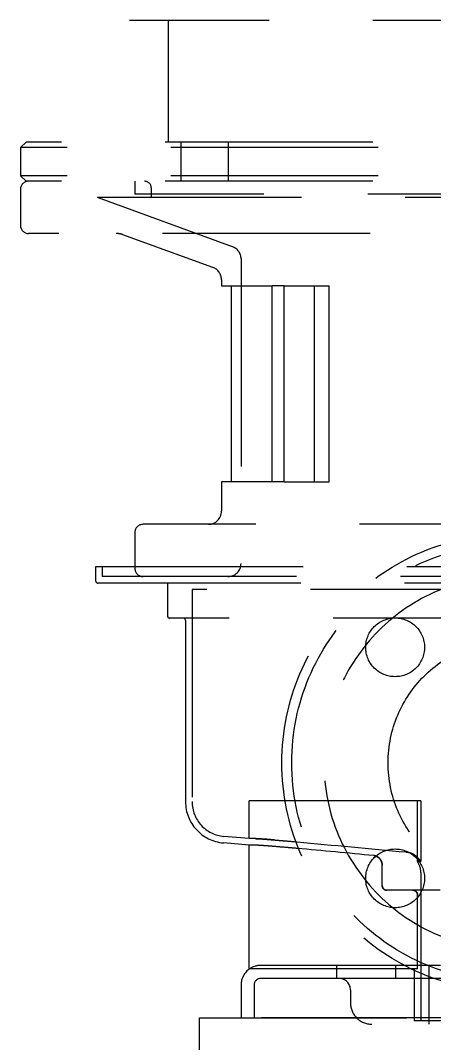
# Model space of a CAD drawing. Extents: x -32000 to 416743, y -254124 to 144214.
# Drawn here: x 255645 to 255771.7, y 64421.9 to 64735 of the extents above; entities that cross this region are included whole.
import ezdxf

# ---------------------------------------------------------------- set-up
doc = ezdxf.new("R2010")
doc.units = 0
doc.header["$LTSCALE"] = 10
doc.linetypes.add('XFM1Q40$0$HIDDEN', pattern=[9.525, 6.35, -3.175])
doc.layers.add('XFM1Q40$0$M-EQPM-MAU', color=22, linetype='Continuous')

# ---------------------------------------------------------------- blocks, each defined once
blk = doc.blocks.new('XFM1Q40')
at = {"layer": 'XFM1Q40$0$M-EQPM-MAU', "color": 252, "linetype": 'XFM1Q40$0$HIDDEN', "extrusion": (1, 9.95799e-17, 0)}
for p, q in [((255911.59, 64735, 30.78), (255678.41, 64735, 30.78)), ((255690.2, 64735, 30.78), (255690.2, 64697.8, 30.78)), ((255646.7, 64697.8, 30.78), (255645, 64696.1, 30.78)), ((255943.3, 64697.8, 30.78), (255646.7, 64697.8, 30.78)), ((255694.06, 64697.8, 30.78), (255694.06, 64685.8, 30.78)), ((255708.56, 64697.8, 30.78), (255708.56, 64685.8, 30.78)), ((255945, 64696.1, 30.78), (255645, 64696.1, 30.78)), ((255645, 64696.1, 30.78), (255645, 64687.5, 30.78)), ((255945, 64687.5, 30.78), (255645, 64687.5, 30.78)), ((255646.7, 64685.8, 30.78), (255645, 64687.5, 30.78)), ((255943.3, 64685.8, 30.78), (255646.7, 64685.8, 30.78)), ((255680, 64685.8, 30.78), (255680, 64681.8, 30.78)), ((255645, 64683.3, 30.78), (255645, 64672.3, 30.78)), ((255685, 64683.8, 30.78), (255685, 64680.8, 30.78)), ((255921.46, 64680.8, 30.78), (255668.54, 64680.8, 30.78)), ((255709.87, 64665.76, 30.78), (255668.54, 64680.8, 30.78)), ((255910, 64681.8, 30.78), (255680, 64681.8, 30.78)), ((255942.5, 64669.8, 30.78), (255647.5, 64669.8, 30.78)), ((255703.87, 64659.43, 30.78), (255676.37, 64669.44, 30.78)), ((255712.5, 64662, 30.78), (255712.5, 64568.8, 30.78)), ((255706.5, 64655.67, 30.78), (255706.5, 64653.8, 30.78)), ((255706.5, 64653.8, 30.78), (255721.98, 64653.8, 30.78)), ((255709.5, 64653.8, 30.78), (255709.5, 64593.8, 30.78)), ((255721.98, 64593.8, 30.78), (255721.98, 64653.8, 30.78)), ((255725.64, 64653.8, 30.78), (255721.98, 64653.8, 30.78)), ((255725.64, 64653.8, 30.78), (255739.45, 64653.8, 30.78)), ((255725.64, 64593.8, 30.78), (255725.64, 64653.8, 30.78)), ((255734.94, 64593.8, 30.78), (255734.94, 64653.8, 30.78)), ((255739.45, 64593.8, 30.78), (255739.45, 64653.8, 30.78)), ((255721.98, 64593.8, 30.78), (255706.5, 64593.8, 30.78)), ((255706.5, 64593.8, 30.78), (255706.5, 64584.8, 30.78)), ((255725.64, 64593.8, 30.78), (255721.98, 64593.8, 30.78)), ((255725.64, 64593.8, 30.78), (255739.45, 64593.8, 30.78)), ((255907.5, 64580.8, 30.78), (255682.5, 64580.8, 30.78)), ((255680, 64578.3, 30.78), (255680, 64567.8, 30.78)), ((255922, 64567.8, 30.78), (255668, 64567.8, 30.78)), ((255668, 64567.8, 30.78), (255668, 64563.55, 30.78)), ((255670, 64567.8, 30.78), (255670, 64564.8, 30.78)), ((255680, 64567.8, 30.78), (255680, 64567.3, 30.78)), ((255920, 64564.8, 30.78), (255670, 64564.8, 30.78)), ((255921.25, 64562.8, 30.78), (255668.75, 64562.8, 30.78)), ((255690, 64562.8, 30.78), (255690, 64552.7, 30.78)), ((255892.5, 64560.8, 30.78), (255697.5, 64560.8, 30.78)), ((255697.5, 64560.8, 30.78), (255697.5, 64495.94, 30.78)), ((255899.4, 64552.1, 30.78), (255690.6, 64552.1, 30.78)), ((255695.5, 64551.35, 30.78), (255695.5, 64495.94, 30.78)), ((255716.77, 64496.2, 30.78), (255714.97, 64496.2, 30.78)), ((255714.97, 64484.6, 30.78), (255714.97, 64496.2, 30.78)), ((255722.64, 64496.2, 30.78), (255716.77, 64496.2, 30.78)), ((255726.87, 64496.2, 30.78), (255722.64, 64496.2, 30.78)), ((255729.61, 64496.2, 30.78), (255726.87, 64496.2, 30.78)), ((255767.46, 64496.2, 30.78), (255729.61, 64496.2, 30.78)), ((255766.5, 64477.61, 30.78), (255766.5, 64496.2, 30.78)), ((255767.46, 64496.2, 30.78), (255767.46, 64477.61, 30.78)), ((255714.97, 64484.6, 30.78), (255707.27, 64485.28, 30.78)), ((255714.97, 64482.6, 30.78), (255707.09, 64483.29, 30.78)), ((255716.77, 64484.6, 30.78), (255714.97, 64484.6, 30.78)), ((255716.77, 64482.6, 30.78), (255714.97, 64482.6, 30.78)), ((255714.97, 64444.8, 30.78), (255714.97, 64482.6, 30.78)), ((255755.68, 64470.3, 30.78), (255755.68, 64476.43, 30.78)), ((255766.5, 64477.61, 30.78), (255767.46, 64477.61, 30.78)), ((255767.5, 64474.19, 30.78), (255767.5, 64428.8, 30.78)), ((255773.4, 64468.8, 30.78), (255757.1, 64468.8, 30.78)), ((255766.52, 64445.8, 30.78), (255766.52, 64467.3, 30.78)), ((255716.77, 64444.8, 30.78), (255714.97, 64444.8, 30.78)), ((255717.34, 64444.8, 30.78), (255716.77, 64444.8, 30.78)), ((255722.64, 64444.8, 30.78), (255717.34, 64444.8, 30.78)), ((255721.59, 64445.8, 30.78), (255718.5, 64445.8, 30.78)), ((255773.49, 64445.8, 30.78), (255721.59, 64445.8, 30.78)), ((255726.87, 64444.8, 30.78), (255722.64, 64444.8, 30.78)), ((255729.61, 64444.8, 30.78), (255726.87, 64444.8, 30.78)), ((255766.52, 64444.8, 30.78), (255729.61, 64444.8, 30.78)), ((255741.81, 64441.8, 30.78), (255741.81, 64445.8, 30.78)), ((255759.81, 64441.8, 30.78), (255759.81, 64445.8, 30.78)), ((255765.5, 64444.8, 30.78), (255765.5, 64428.8, 30.78)), ((255766.52, 64444.8, 30.78), (255766.52, 64445.8, 30.78)), ((255770, 64445.8, 30.78), (255770, 64427.8, 30.78)), ((255871.5, 64441.8, 30.78), (255718.5, 64441.8, 30.78)), ((255712.5, 64439.8, 30.78), (255712.5, 64429.8, 30.78)), ((255716.5, 64439.8, 30.78), (255716.5, 64429.8, 30.78)), ((255746, 64438.3, 30.78), (255746, 64434.3, 30.78)), ((255877.5, 64429.8, 30.78), (255712.5, 64429.8, 30.78)), ((255824.5, 64428.8, 30.78), (255765.5, 64428.8, 30.78)), ((255837.5, 64427.8, 30.78), (255752.5, 64427.8, 30.78))]:
    blk.add_line(p, q, dxfattribs=at)
at = {"layer": 'XFM1Q40$0$M-EQPM-MAU', "color": 252, "linetype": 'XFM1Q40$0$HIDDEN'}
for p, q in [((255699.75, 64413.8, 30.78), (255699.75, 64429.8, 30.78)), ((255699.75, 64429.8, 30.78), (255890.25, 64429.8, 30.78))]:
    blk.add_line(p, q, dxfattribs=at)
for centre, radius in [((255795, 64507.8, 30.78), 70), ((255795, 64507.8, 30.78), 67), ((255759.64, 64543.16, 30.78), 9), ((255795, 64507.8, 30.78), 37.5), ((255759.64, 64472.44, 30.78), 9)]:
    blk.add_circle(centre, radius, dxfattribs=at)
for centre, radius, start, end in [((255647.5, 64683.3, 30.78), 2.5, 90, 180), ((255683, 64683.8, 30.78), 2, 0, 90), ((255647.5, 64672.3, 30.78), 2.5, 180, 270), ((255674.31, 64663.8, 30.78), 6, 70, 90), ((255708.5, 64662, 30.78), 4, 0, 70), ((255702.5, 64655.67, 30.78), 4, 0, 70), ((255702.5, 64584.8, 30.78), 4, 270, 0), ((255682.5, 64578.3, 30.78), 2.5, 90, 180), ((255682.5, 64567.3, 30.78), 2.5, 180, 270), ((255708.5, 64568.8, 30.78), 4, 270, 0), ((255668.75, 64563.55, 30.78), 0.75, 180, 270), ((255795, 64507.8, 30.78), 57.15, 90, 270), ((255690.6, 64552.7, 30.78), 0.6, 180, 270), ((255694.75, 64551.35, 30.78), 0.75, 0, 90), ((255708.2, 64495.94, 30.78), 12.7, 180, 265), ((255708.2, 64495.94, 30.78), 10.7, 180, 265), ((255761.15, 64474.19, 30.78), 6.35, 0, 32.5928), ((255718.5, 64439.8, 30.78), 6, 123.5573, 180), ((255718.5, 64439.8, 30.78), 6, 90, 123.5573), ((255718.5, 64439.8, 30.78), 2, 90, 180), ((255742.5, 64438.3, 30.78), 3.5, 0, 90), ((255752.5, 64434.3, 30.78), 6.5, 180, 223.8131), ((255752.5, 64434.3, 30.78), 6.5, 223.8131, 270)]:
    blk.add_arc(centre, radius, start, end, dxfattribs=at)
for points, knots in [([(255716.77, 64484.6, 30.78), (255716.92, 64484.6, 30.78), (255717.17, 64484.59, 30.78), (255717.89, 64484.56, 30.78), (255718.34, 64484.53, 30.78), (255719.14, 64484.48, 30.78), (255719.42, 64484.46, 30.78), (255720.01, 64484.42, 30.78), (255720.32, 64484.39, 30.78), (255721.29, 64484.32, 30.78), (255721.95, 64484.27, 30.78), (255722.64, 64484.21, 30.78)], [0.000000202, 0.000000202, 0.000000202, 0.000000202, 0.002031605, 0.002031605, 0.004063009, 0.004063009, 0.005078711, 0.005078711, 0.006094412, 0.006094412, 0.008125816, 0.008125816, 0.008125816, 0.008125816]), ([(255722.64, 64484.21, 30.78), (255721.95, 64484.27, 30.78), (255721.29, 64484.32, 30.78), (255720, 64484.42, 30.78), (255719.4, 64484.46, 30.78), (255718.34, 64484.53, 30.78), (255717.89, 64484.56, 30.78), (255717.17, 64484.59, 30.78), (255716.92, 64484.6, 30.78), (255716.77, 64484.6, 30.78)], [0.000000198, 0.000000198, 0.000000198, 0.000000198, 0.002031508, 0.002031508, 0.004062818, 0.004062818, 0.006094128, 0.006094128, 0.008125438, 0.008125438, 0.008125438, 0.008125438]), ([(255722.64, 64482.2, 30.78), (255721.95, 64482.26, 30.78), (255721.29, 64482.31, 30.78), (255720, 64482.41, 30.78), (255719.4, 64482.45, 30.78), (255718.34, 64482.52, 30.78), (255717.89, 64482.55, 30.78), (255717.17, 64482.59, 30.78), (255716.92, 64482.6, 30.78), (255716.77, 64482.6, 30.78)], [0.000000198, 0.000000198, 0.000000198, 0.000000198, 0.002031508, 0.002031508, 0.004062818, 0.004062818, 0.006094128, 0.006094128, 0.008125438, 0.008125438, 0.008125438, 0.008125438]), ([(255722.64, 64484.21, 30.78), (255723.18, 64484.16, 30.78), (255723.73, 64484.12, 30.78), (255724.27, 64484.07, 30.78), (255725.14, 64484, 30.78), (255726.01, 64483.93, 30.78), (255726.87, 64483.86, 30.78)], [0.010114408, 0.010114408, 0.010114408, 0.010114408, 0.01175736, 0.01175736, 0.01175736, 0.014365659, 0.014365659, 0.014365659, 0.014365659]), ([(255726.87, 64481.85, 30.78), (255725.65, 64481.95, 30.78), (255724.42, 64482.05, 30.78), (255723.19, 64482.16, 30.78), (255723.01, 64482.17, 30.78), (255722.82, 64482.19, 30.78), (255722.64, 64482.2, 30.78)], [0.006831337, 0.006831337, 0.006831337, 0.006831337, 0.010524391, 0.010524391, 0.010524391, 0.011082588, 0.011082588, 0.011082588, 0.011082588]), ([(255753.11, 64479.42, 30.78), (255753.28, 64479.41, 30.78), (255753.45, 64479.37, 30.78), (255753.79, 64479.27, 30.78), (255753.95, 64479.21, 30.78), (255754.26, 64479.04, 30.78), (255754.41, 64478.95, 30.78), (255754.69, 64478.72, 30.78), (255754.82, 64478.6, 30.78), (255755.06, 64478.32, 30.78), (255755.16, 64478.18, 30.78), (255755.35, 64477.86, 30.78), (255755.43, 64477.69, 30.78), (255755.55, 64477.35, 30.78), (255755.6, 64477.17, 30.78), (255755.67, 64476.81, 30.78), (255755.68, 64476.62, 30.78), (255755.68, 64476.43, 30.78)], [0.000002276, 0.000002276, 0.000002276, 0.000002276, 0.000556029, 0.000556029, 0.001109782, 0.001109782, 0.001663534, 0.001663534, 0.002217287, 0.002217287, 0.00277104, 0.00277104, 0.003324792, 0.003324792, 0.003878545, 0.003878545, 0.004432298, 0.004432298, 0.004432298, 0.004432298]), ([(255755.68, 64476.43, 30.78), (255755.68, 64476.62, 30.78), (255755.67, 64476.8, 30.78), (255755.6, 64477.17, 30.78), (255755.55, 64477.35, 30.78), (255755.43, 64477.69, 30.78), (255755.35, 64477.86, 30.78), (255755.17, 64478.17, 30.78), (255755.06, 64478.32, 30.78), (255754.82, 64478.6, 30.78), (255754.69, 64478.72, 30.78), (255754.42, 64478.94, 30.78), (255754.26, 64479.04, 30.78), (255753.95, 64479.2, 30.78), (255753.79, 64479.27, 30.78), (255753.45, 64479.37, 30.78), (255753.28, 64479.41, 30.78), (255753.11, 64479.42, 30.78)], [0.000000197, 0.000000197, 0.000000197, 0.000000197, 0.000553939, 0.000553939, 0.00110768, 0.00110768, 0.001661422, 0.001661422, 0.002215164, 0.002215164, 0.002768905, 0.002768905, 0.003322647, 0.003322647, 0.003876389, 0.003876389, 0.00443013, 0.00443013, 0.00443013, 0.00443013]), ([(255767.46, 64477.61, 30.78), (255767.21, 64478.02, 30.78), (255766.93, 64478.4, 30.78), (255766.27, 64479.07, 30.78), (255765.91, 64479.37, 30.78), (255765.13, 64479.87, 30.78), (255764.72, 64480.07, 30.78), (255763.84, 64480.38, 30.78), (255763.4, 64480.47, 30.78), (255762.94, 64480.52, 30.78)], [0.000000388, 0.000000388, 0.000000388, 0.000000388, 0.001447104, 0.001447104, 0.00289382, 0.00289382, 0.004340536, 0.004340536, 0.005787251, 0.005787251, 0.005787251, 0.005787251]), ([(255762.94, 64480.52, 30.78), (255763.4, 64480.47, 30.78), (255763.84, 64480.38, 30.78), (255764.71, 64480.08, 30.78), (255765.13, 64479.87, 30.78), (255765.9, 64479.37, 30.78), (255766.27, 64479.08, 30.78), (255766.92, 64478.4, 30.78), (255767.21, 64478.02, 30.78), (255767.46, 64477.61, 30.78)], [0.000002273, 0.000002273, 0.000002273, 0.000002273, 0.001449016, 0.001449016, 0.002895758, 0.002895758, 0.0043425, 0.0043425, 0.005789242, 0.005789242, 0.005789242, 0.005789242]), ([(255757.1, 64468.8, 30.78), (255757, 64468.8, 30.78), (255756.91, 64468.81, 30.78), (255756.73, 64468.85, 30.78), (255756.64, 64468.88, 30.78), (255756.47, 64468.95, 30.78), (255756.39, 64469, 30.78), (255756.24, 64469.11, 30.78), (255756.16, 64469.17, 30.78), (255755.97, 64469.38, 30.78), (255755.86, 64469.54, 30.78), (255755.72, 64469.91, 30.78), (255755.68, 64470.1, 30.78), (255755.68, 64470.3, 30.78)], [0.00234805, 0.00234805, 0.00234805, 0.00234805, 0.00264127, 0.00264127, 0.002934489, 0.002934489, 0.003227709, 0.003227709, 0.003520928, 0.003520928, 0.004107367, 0.004107367, 0.004693806, 0.004693806, 0.004693806, 0.004693806]), ([(255755.68, 64470.3, 30.78), (255755.68, 64470.2, 30.78), (255755.69, 64470.1, 30.78), (255755.73, 64469.91, 30.78), (255755.76, 64469.82, 30.78), (255755.83, 64469.63, 30.78), (255755.87, 64469.55, 30.78), (255755.97, 64469.38, 30.78), (255756.03, 64469.31, 30.78), (255756.23, 64469.1, 30.78), (255756.39, 64468.99, 30.78), (255756.73, 64468.84, 30.78), (255756.91, 64468.8, 30.78), (255757.1, 64468.8, 30.78)], [0.000000197, 0.000000197, 0.000000197, 0.000000197, 0.000293659, 0.000293659, 0.000587121, 0.000587121, 0.000880584, 0.000880584, 0.001174046, 0.001174046, 0.00176097, 0.00176097, 0.002347894, 0.002347894, 0.002347894, 0.002347894]), ([(255765.1, 64468.8, 30.78), (255765.2, 64468.8, 30.78), (255765.29, 64468.79, 30.78), (255765.47, 64468.75, 30.78), (255765.56, 64468.72, 30.78), (255765.73, 64468.65, 30.78), (255765.81, 64468.6, 30.78), (255765.97, 64468.49, 30.78), (255766.04, 64468.43, 30.78), (255766.23, 64468.22, 30.78), (255766.34, 64468.06, 30.78), (255766.48, 64467.69, 30.78), (255766.52, 64467.5, 30.78), (255766.52, 64467.3, 30.78)], [0.001341133, 0.001341133, 0.001341133, 0.001341133, 0.00163457, 0.00163457, 0.001928006, 0.001928006, 0.002221442, 0.002221442, 0.002514878, 0.002514878, 0.00310175, 0.00310175, 0.003688623, 0.003688623, 0.003688623, 0.003688623]), ([(255766.52, 64467.3, 30.78), (255766.52, 64467.4, 30.78), (255766.51, 64467.5, 30.78), (255766.47, 64467.69, 30.78), (255766.45, 64467.78, 30.78), (255766.37, 64467.97, 30.78), (255766.33, 64468.05, 30.78), (255766.23, 64468.22, 30.78), (255766.17, 64468.29, 30.78), (255765.97, 64468.5, 30.78), (255765.81, 64468.61, 30.78), (255765.47, 64468.76, 30.78), (255765.29, 64468.8, 30.78), (255765.1, 64468.8, 30.78)], [0.000000197, 0.000000197, 0.000000197, 0.000000197, 0.000293878, 0.000293878, 0.000587558, 0.000587558, 0.000881238, 0.000881238, 0.001174919, 0.001174919, 0.00176228, 0.00176228, 0.002349641, 0.002349641, 0.002349641, 0.002349641])]:
    blk.add_open_spline(points, degree=3, knots=knots, dxfattribs=at)
for points in [[(255726.87, 64483.86, 30.78), (255727.81, 64483.78, 30.78), (255728.73, 64483.7, 30.78), (255729.61, 64483.61, 30.78)], [(255729.61, 64481.61, 30.78), (255728.73, 64481.69, 30.78), (255727.81, 64481.77, 30.78), (255726.87, 64481.85, 30.78)], [(255729.61, 64483.61, 30.78), (255740.72, 64482.58, 30.78), (255751.83, 64481.55, 30.78), (255762.94, 64480.52, 30.78)], [(255753.11, 64479.42, 30.78), (255745.27, 64480.15, 30.78), (255737.44, 64480.88, 30.78), (255729.61, 64481.61, 30.78)]]:
    blk.add_open_spline(points, degree=3, dxfattribs=at)

msp = doc.modelspace()

# ---------------------------------------------------------------- block references
msp.add_blockref('XFM1Q40', (0, 0))

doc.saveas('drawing.dxf')
